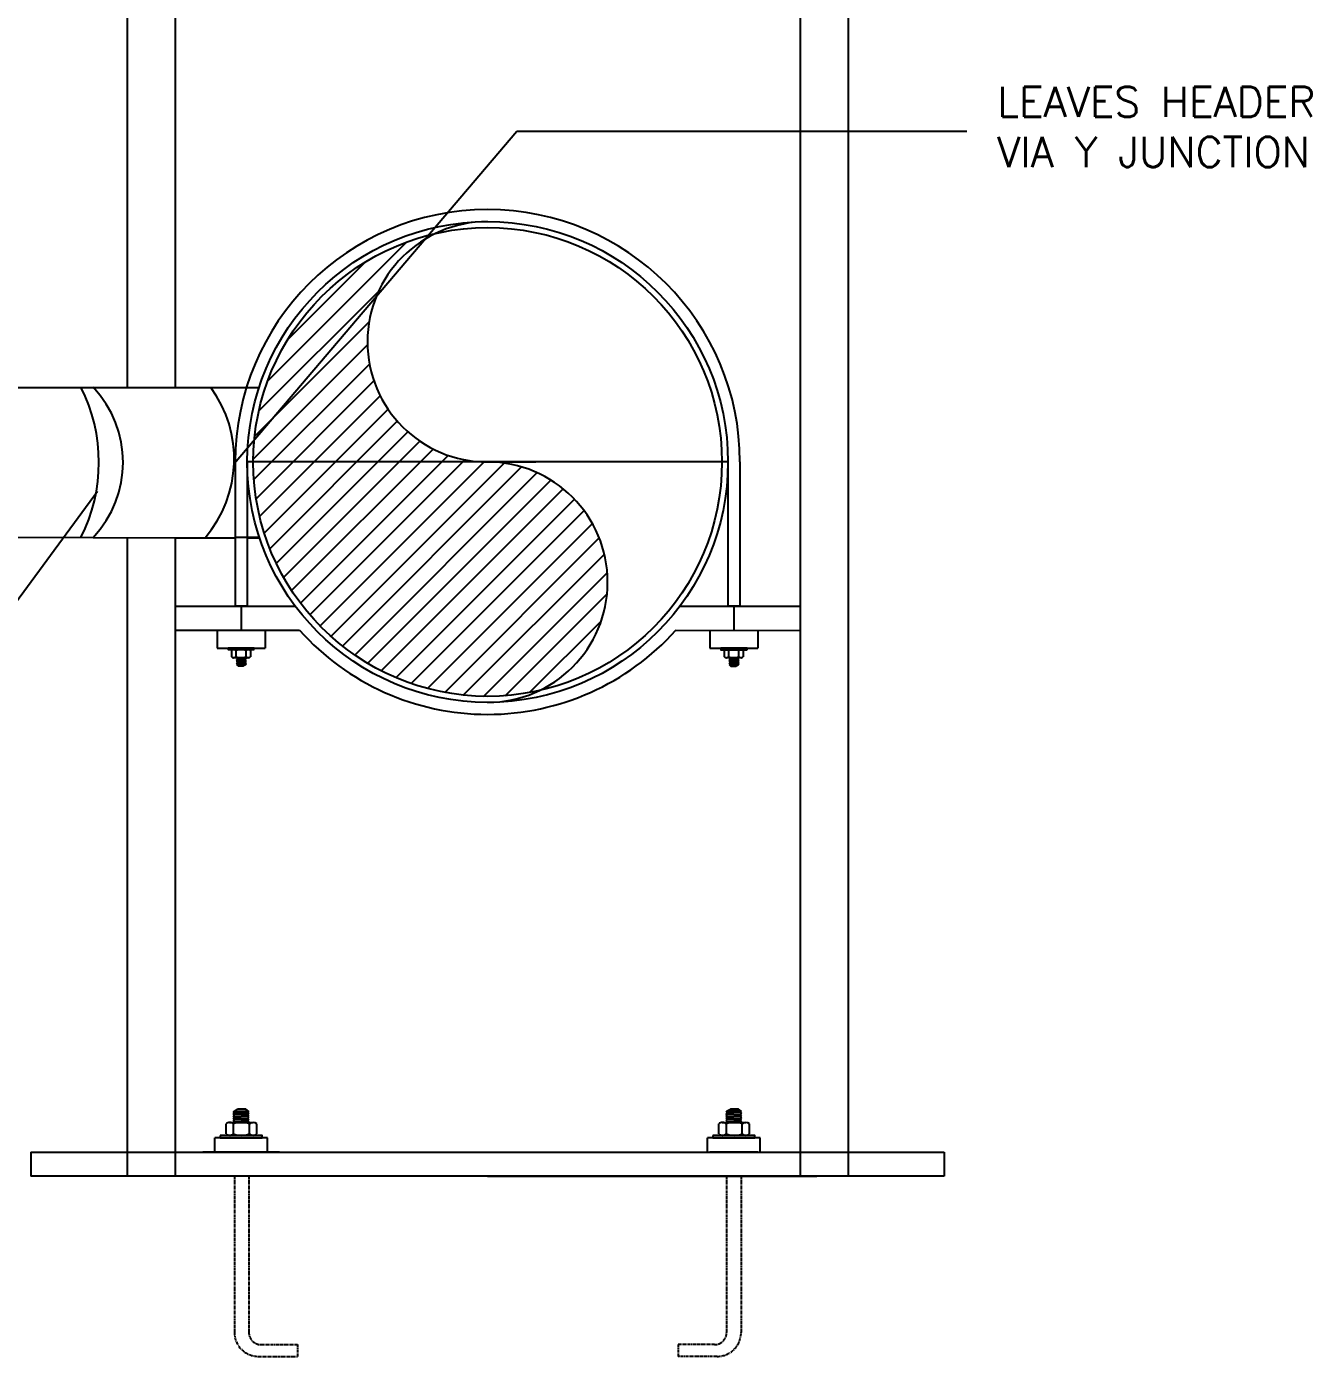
# Model space of a CAD drawing. Header units: inches. Extents: x 51172 to 63334, y -27893 to -10796.
# Drawn here: x 62265 to 63334, y -16748 to -15642 of the extents above; entities that cross this region are included whole.
import ezdxf

# ---------------------------------------------------------------- set-up
doc = ezdxf.new("R2010")
doc.units = ezdxf.units.IN
doc.header["$MEASUREMENT"] = 0
doc.linetypes.add('CENTERX2', pattern=[4, 2.5, -0.5, 0.5, -0.5])
doc.layers.add('M-HVAC-PIPE-TEXT', color=2, linetype='Continuous', lineweight=25)
doc.styles.add('SIMS', font='simplex.shx')
doc.styles.get("Standard").update_dxf_attribs({"font": 'arial.ttf'})
doc.dimstyles.get("Standard").update_dxf_attribs({"dimtxt": 0.18, "dimasz": 0.18, "dimexe": 0.18, "dimexo": 0.0625, "dimgap": 0.09, "dimtad": 0, "dimtih": 1, "dimtoh": 1, "dimdec": 4, "dimzin": 0, "dimdsep": 46, "dimtxsty": 'Standard', "dimcen": 0.09, "dimadec": 0, "dimazin": 0, "dimtfac": 1, "dimtdec": 4, "dimtofl": 0, "dimtmove": 0, "dimatfit": 3, "dimfxl": 1, "dimtolj": 1, "dimtzin": 0, "dimarcsym": 0})

msp = doc.modelspace()

# ---------------------------------------------------------------- hatches: boundary and pattern name
h = msp.add_hatch()
h.set_pattern_fill('ANSI31', color=256, scale=100)
h.set_pattern_definition([(45, (-37071.097, -21163.08), (-8.8388348, 8.8388348), [])])
h.paths.add_polyline_path([(62692.2, -16194.1, 0.797755), (62648.8, -16003.9, -0.797722), (62605.5, -15813.8, 0.350006), (62453.9, -16003.9, 0.481449)])
h.paths.add_polyline_path([(62648.9, -15251, 0.414214), (62523.9, -15376, 0.414214), (62648.9, -15501, 1), (62648.9, -15376, -1)])
h.paths.add_polyline_path([(62648.9, -14873.1, 1), (62648.9, -14748.1, -1), (62648.9, -14623.1, 0.414214), (62523.9, -14748.1, 0.414214)])

# ---------------------------------------------------------------- linework, layer by layer
for p, q in [((62348.9, -14873.1), (62348.9, -15941.9)), ((62948.9, -14873.2), (62948.9, -16598.1)), ((62388.9, -14903.1), (62388.9, -15941.9)), ((62908.9, -14903.2), (62908.9, -16598.1)), ((62448.2, -15942), (62458.7, -15942)), ((62438.9, -16003.9), (62438.8, -16123.9)), ((62448.9, -16003.9), (62448.8, -16123.9)), ((62848.9, -16003.9), (62448.9, -16003.9)), ((62648.9, -16003.9), (62689, -16003.9)), ((62848.9, -16003.9), (62848.8, -16124)), ((62858.9, -16003.9), (62858.8, -16124)), ((62348.9, -16066.8), (62348.9, -16598.1)), ((62388.9, -16066.9), (62388.9, -16598.1)), ((62459, -16066.8), (62438.9, -16066.8)), ((62448.9, -16067.1), (62459.1, -16067.1)), ((62388.9, -16123.9), (62488.8, -16123.9)), ((62448.8, -16123.9), (62438.8, -16123.9)), ((62443.8, -16123.9), (62443.8, -16143.9)), ((62468.8, -16123.9), (62468.8, -16123.9)), ((62808.8, -16123.9), (62908.9, -16124)), ((62858.8, -16124), (62848.8, -16124)), ((62858.8, -16124), (62848.8, -16124)), ((62853.8, -16124), (62853.8, -16144)), ((62388.9, -16143.9), (62492.3, -16143.9)), ((62423.9, -16143.9), (62423.9, -16158.8)), ((62463.8, -16143.9), (62463.8, -16158.7)), ((62805.4, -16143.9), (62908.9, -16144)), ((62833.9, -16143.9), (62833.9, -16158.8)), ((62873.8, -16144), (62873.8, -16158.8)), ((62423.9, -16158.8), (62463.8, -16158.7)), ((62435.8, -16160.8), (62435.8, -16166)), ((62439.5, -16160.8), (62439.5, -16166)), ((62448, -16166), (62448, -16160.8)), ((62451.7, -16160.8), (62451.7, -16166)), ((62833.9, -16158.8), (62873.8, -16158.8)), ((62845.8, -16160.8), (62845.8, -16166)), ((62849.5, -16160.8), (62849.5, -16166)), ((62858, -16166), (62858, -16160.8)), ((62861.7, -16160.8), (62861.7, -16166)), ((62449.9, -16166.8), (62437.6, -16166.8)), ((62439.9, -16166.9), (62440, -16166.8)), ((62439.9, -16166.9), (62440.5, -16167.4)), ((62439.9, -16167.8), (62440.5, -16167.4)), ((62439.9, -16167.8), (62440.5, -16168.3)), ((62439.9, -16168.8), (62440.5, -16168.3)), ((62439.9, -16168.8), (62440.5, -16169.2)), ((62439.9, -16169.7), (62440.5, -16169.2)), ((62439.9, -16169.7), (62440.5, -16170.1)), ((62439.9, -16170.6), (62440.5, -16170.1)), ((62439.9, -16170.6), (62440.5, -16171.1)), ((62439.9, -16171.5), (62440.5, -16171.1)), ((62439.9, -16171.5), (62440.5, -16172)), ((62439.9, -16172.5), (62440.5, -16172)), ((62439.9, -16172.5), (62441.4, -16173.6)), ((62447.4, -16172.7), (62440.2, -16172.7)), ((62447.4, -16167.1), (62440.5, -16167.4)), ((62447.4, -16168), (62440.5, -16168.3)), ((62447.4, -16168.9), (62440.5, -16169.2)), ((62447.4, -16169.9), (62440.5, -16170.1)), ((62447.4, -16170.8), (62440.5, -16171.1)), ((62447.4, -16171.8), (62440.5, -16172)), ((62441.4, -16173.6), (62445.7, -16173.6)), ((62447.4, -16172.7), (62445.7, -16173.6)), ((62447.8, -16166.8), (62447.4, -16167.1)), ((62448, -16167.5), (62447.4, -16167.1)), ((62448, -16167.5), (62447.4, -16168)), ((62448, -16168.5), (62447.4, -16168)), ((62448, -16168.5), (62447.4, -16168.9)), ((62448, -16169.4), (62447.4, -16168.9)), ((62448, -16169.4), (62447.4, -16169.9)), ((62448, -16170.4), (62447.4, -16169.9)), ((62448, -16170.4), (62447.4, -16170.8)), ((62448, -16171.3), (62447.4, -16170.8)), ((62448, -16171.3), (62447.4, -16171.8)), ((62448, -16172.2), (62447.4, -16171.8)), ((62448, -16172.2), (62447.4, -16172.7)), ((62859.9, -16166.8), (62847.6, -16166.8)), ((62849.9, -16166.9), (62850, -16166.8)), ((62849.9, -16166.9), (62850.5, -16167.4)), ((62849.9, -16167.8), (62850.5, -16167.4)), ((62849.9, -16167.8), (62850.5, -16168.3)), ((62849.9, -16168.8), (62850.5, -16168.3)), ((62849.9, -16168.8), (62850.5, -16169.2)), ((62849.9, -16169.7), (62850.5, -16169.2)), ((62849.9, -16169.7), (62850.5, -16170.2)), ((62849.9, -16170.6), (62850.5, -16170.2)), ((62849.9, -16170.6), (62850.5, -16171.1)), ((62849.9, -16171.5), (62850.5, -16171.1)), ((62849.9, -16171.5), (62850.5, -16172)), ((62849.9, -16172.5), (62850.5, -16172)), ((62849.9, -16172.5), (62851.4, -16173.7)), ((62857.4, -16172.7), (62850.2, -16172.7)), ((62857.4, -16167.1), (62850.5, -16167.4)), ((62857.4, -16168), (62850.5, -16168.3)), ((62857.4, -16169), (62850.5, -16169.2)), ((62857.4, -16169.9), (62850.5, -16170.2)), ((62857.4, -16170.9), (62850.5, -16171.1)), ((62857.4, -16171.8), (62850.5, -16172)), ((62851.4, -16173.7), (62855.7, -16173.7)), ((62857.4, -16172.7), (62855.7, -16173.7)), ((62857.8, -16166.8), (62857.4, -16167.1)), ((62858, -16167.6), (62857.4, -16167.1)), ((62858, -16167.6), (62857.4, -16168)), ((62858, -16168.5), (62857.4, -16168)), ((62858, -16168.5), (62857.4, -16169)), ((62858, -16169.4), (62857.4, -16169)), ((62858, -16169.4), (62857.4, -16169.9)), ((62858, -16170.4), (62857.4, -16169.9)), ((62858, -16170.4), (62857.4, -16170.9)), ((62858, -16171.3), (62857.4, -16170.9)), ((62858, -16171.3), (62857.4, -16171.8)), ((62858, -16172.2), (62857.4, -16171.8)), ((62858, -16172.2), (62857.4, -16172.7)), ((62437.2, -16547.7), (62438.2, -16546.9)), ((62437.2, -16547.7), (62438.2, -16548.5)), ((62437.3, -16544.7), (62438.2, -16544)), ((62437.3, -16544.7), (62438.2, -16545.4)), ((62437.3, -16546.2), (62438.2, -16545.4)), ((62437.3, -16546.2), (62438.2, -16546.9)), ((62437.3, -16549.2), (62438.2, -16548.5)), ((62437.3, -16549.2), (62438.2, -16550)), ((62437.3, -16550.7), (62438.2, -16550)), ((62437.3, -16550.7), (62438.2, -16551.4)), ((62437.3, -16552.2), (62438.2, -16551.4)), ((62437.3, -16552.2), (62438.2, -16552.9)), ((62438.2, -16544), (62440.9, -16542.4)), ((62438.2, -16544), (62449.8, -16544)), ((62438.2, -16545.4), (62449.3, -16545.1)), ((62438.2, -16546.9), (62449.3, -16546.6)), ((62438.2, -16548.5), (62449.3, -16548)), ((62438.2, -16550), (62449.3, -16549.5)), ((62438.2, -16551.4), (62449.3, -16551)), ((62447.8, -16542.4), (62440.9, -16542.4)), ((62450.2, -16544.3), (62447.8, -16542.4)), ((62450.2, -16544.3), (62449.3, -16545.1)), ((62450.2, -16545.8), (62449.3, -16545.1)), ((62450.2, -16545.8), (62449.3, -16546.6)), ((62450.2, -16547.3), (62449.3, -16546.6)), ((62450.2, -16547.3), (62449.3, -16548)), ((62450.2, -16548.8), (62449.3, -16548)), ((62450.2, -16548.8), (62449.3, -16549.5)), ((62450.2, -16550.3), (62449.3, -16549.5)), ((62450.2, -16550.3), (62449.3, -16551)), ((62450.2, -16551.7), (62449.3, -16551)), ((62450.2, -16551.7), (62449.3, -16552.5)), ((62847.2, -16547.7), (62848.2, -16546.9)), ((62847.2, -16547.7), (62848.2, -16548.5)), ((62847.3, -16544.7), (62848.2, -16543.9)), ((62847.3, -16544.7), (62848.2, -16545.4)), ((62847.3, -16546.2), (62848.2, -16545.4)), ((62847.3, -16546.2), (62848.2, -16546.9)), ((62847.3, -16549.2), (62848.2, -16548.5)), ((62847.3, -16549.2), (62848.2, -16549.9)), ((62847.3, -16550.7), (62848.2, -16549.9)), ((62847.3, -16550.7), (62848.2, -16551.4)), ((62847.3, -16552.2), (62848.2, -16551.4)), ((62847.3, -16552.2), (62848.2, -16552.9)), ((62848.2, -16543.9), (62850.9, -16542.4)), ((62848.2, -16543.9), (62859.8, -16543.9)), ((62848.2, -16545.4), (62859.3, -16545)), ((62848.2, -16546.9), (62859.3, -16546.5)), ((62848.2, -16548.5), (62859.3, -16548)), ((62848.2, -16549.9), (62859.3, -16549.5)), ((62848.2, -16551.4), (62859.3, -16551)), ((62857.8, -16542.4), (62850.9, -16542.4)), ((62860.2, -16544.3), (62857.8, -16542.4)), ((62860.2, -16544.3), (62859.3, -16545)), ((62860.2, -16545.8), (62859.3, -16545)), ((62860.2, -16545.8), (62859.3, -16546.5)), ((62860.2, -16547.3), (62859.3, -16546.5)), ((62860.2, -16547.3), (62859.3, -16548)), ((62860.2, -16548.8), (62859.3, -16548)), ((62860.2, -16548.8), (62859.3, -16549.5)), ((62860.2, -16550.2), (62859.3, -16549.5)), ((62860.2, -16550.2), (62859.3, -16551)), ((62860.2, -16551.7), (62859.3, -16551)), ((62860.2, -16551.7), (62859.3, -16552.5)), ((62431.3, -16563), (62431.3, -16554.7)), ((62434.2, -16553.4), (62453.8, -16553.4)), ((62437.3, -16554.7), (62437.3, -16563)), ((62437.6, -16553.4), (62438.2, -16552.9)), ((62438.2, -16552.9), (62449.3, -16552.5)), ((62450.2, -16553.2), (62449.3, -16552.5)), ((62450.2, -16553.2), (62450, -16553.4)), ((62450.9, -16563), (62450.9, -16554.7)), ((62456.8, -16563), (62456.8, -16554.7)), ((62841.3, -16562.9), (62841.3, -16554.6)), ((62844.1, -16553.4), (62863.8, -16553.4)), ((62847.3, -16554.6), (62847.3, -16562.9)), ((62847.6, -16553.4), (62848.2, -16552.9)), ((62848.2, -16552.9), (62859.3, -16552.5)), ((62860.2, -16553.2), (62859.3, -16552.5)), ((62860.2, -16553.2), (62860, -16553.4)), ((62860.8, -16562.9), (62860.8, -16554.6)), ((62866.8, -16562.9), (62866.8, -16554.6)), ((62465.8, -16566.2), (62421.9, -16566.3)), ((62421.9, -16578.1), (62421.9, -16566.3)), ((62465.8, -16578.1), (62465.8, -16566.2)), ((62875.8, -16566.2), (62831.9, -16566.2)), ((62831.9, -16578.1), (62831.9, -16566.3)), ((62875.8, -16578.1), (62875.8, -16566.2)), ((62268.9, -16578.1), (63028.9, -16578.1)), ((62268.9, -16578.1), (62268.9, -16598.1)), ((62475.8, -16578.1), (62411.9, -16578.1)), ((62463.8, -16578.1), (62423.9, -16578.1)), ((62873.8, -16578.1), (62833.9, -16578.1)), ((63028.9, -16578.1), (63028.9, -16598.1)), ((63028.9, -16598.1), (62268.9, -16598.1)), ((62648.9, -16598.1), (62923, -16598.1))]:
    msp.add_line(p, q)
at = {"color": 5}
for p, q in [((62252.3, -15941.9), (62388.9, -15941.9)), ((62388.9, -15941.9), (62448.2, -15941.9)), ((62252.2, -16066.5), (62388.9, -16066.9)), ((62388.9, -16066.9), (62438.9, -16067))]:
    msp.add_line(p, q, dxfattribs=at)
at = {"linetype": 'CENTERX2'}
for p, q in [((62438.3, -16598.1), (62438.3, -16728.3)), ((62450.3, -16598.1), (62450.3, -16728.3)), ((62847.8, -16598.1), (62847.8, -16728.3)), ((62847.8, -16598.1), (62847.8, -16728.3)), ((62859.8, -16598.1), (62859.8, -16728.3)), ((62859.8, -16598.1), (62859.8, -16728.3)), ((62460.3, -16738.3), (62490.6, -16738.3)), ((62490.6, -16738.3), (62490.6, -16748.1)), ((62837.8, -16738.3), (62807.5, -16738.3)), ((62807.5, -16738.3), (62807.5, -16748.1)), ((62458.1, -16748.1), (62490.6, -16748.1)), ((62840, -16748.1), (62807.5, -16748.1))]:
    msp.add_line(p, q, dxfattribs=at)
for points in [[(62454.8, -16160), (62454.8, -16158.8), (62433, -16158.8), (62433, -16160)], [(62864.8, -16160.1), (62864.8, -16158.8), (62843, -16158.8), (62843, -16160.1)], [(62426.4, -16564.2), (62426.4, -16566.2), (62461.3, -16566.2), (62461.3, -16564.2)], [(62836.4, -16564.2), (62836.4, -16566.2), (62871.3, -16566.2), (62871.3, -16564.2)]]:
    msp.add_lwpolyline(points, close=True)
for radius in [200, 195]:
    msp.add_circle((62648.9, -16003.9), radius)
for centre, radius, start, end in [((62648.9, -16003.9), 210, 0, 180), ((62648.9, -15903.9), 100, 90, 270), ((62648.8, -16103.9), 100, 270.0141, 89.9953), ((62648.9, -16003.9), 210, 221.8079, 318.1873), ((62437.6, -16162.7), 2.62, 45.0088, 134.9912), ((62443.7, -16172), 12, 69.2913, 110.7087), ((62449.8, -16162.7), 2.62, 44.9141, 135.0859), ((62847.6, -16162.7), 2.62, 45.0088, 134.9912), ((62853.7, -16172.1), 12, 69.2913, 110.7087), ((62859.8, -16162.7), 2.62, 44.9141, 135.0859), ((62437.6, -16164.2), 2.62, 225.0088, 314.9912), ((62443.7, -16154.8), 12, 249.2913, 290.7087), ((62449.8, -16164.2), 2.62, 224.9141, 315.0859), ((62847.6, -16164.2), 2.62, 225.0088, 314.9912), ((62853.7, -16154.8), 12, 249.2913, 290.7087), ((62859.8, -16164.2), 2.62, 224.9141, 315.0859), ((62434.3, -16557.6), 4.19, 44.9141, 135.0859), ((62434.3, -16560), 4.19, 224.9141, 315.0859), ((62444.1, -16572.6), 19.2, 69.2913, 110.7087), ((62444.1, -16545), 19.2, 249.2913, 290.7087), ((62453.8, -16557.6), 4.19, 45.0088, 134.9912), ((62453.8, -16560), 4.19, 225.0088, 314.9912), ((62844.3, -16557.6), 4.19, 44.9141, 135.0859), ((62844.3, -16560), 4.19, 224.9141, 315.0859), ((62854.1, -16572.6), 19.2, 69.2913, 110.7087), ((62854.1, -16545), 19.2, 249.2913, 290.7087), ((62863.8, -16557.6), 4.19, 45.0088, 134.9912), ((62863.8, -16560), 4.19, 225.0088, 314.9912)]:
    msp.add_arc(centre, radius, start, end)
at = {"color": 5}
for centre, radius, start, end in [((62187.8, -16004.2), 137.7, 333.0258, 26.9742), ((62255, -16004.2), 90.6, 316.4006, 43.5994), ((62337, -16001.4), 101, 319.5599, 36.1399)]:
    msp.add_arc(centre, radius, start, end, dxfattribs=at)
at = {"linetype": 'CENTERX2'}
for centre, radius, start, end in [((62458.1, -16728.3), 19.8, 180, 270), ((62460.3, -16728.3), 10, 180, 270), ((62837.8, -16728.3), 10, 270, 0), ((62840, -16728.3), 19.8, 270, 0)]:
    msp.add_arc(centre, radius, start, end, dxfattribs=at)

# ---------------------------------------------------------------- texts
at = {"layer": 'M-HVAC-PIPE-TEXT', "color": 3, "insert": (63073, -15691.8, -422.2), "char_height": 25, "width": 363.999, "attachment_point": 1, "style": 'SIMS'}
msp.add_mtext('\\A1;LEAVES HEADER\\PVIA Y JUNCTION', dxfattribs=at)

# ---------------------------------------------------------------- leaders
at = {"color": 1}
for points in [[(62437.9, -16005.2), (62673.1, -15728.7), (63047.7, -15728.7)], [(62324.2, -16028.6, -422.2), (62110.2, -16319.4, -422.2), (62046, -16319.4, -422.2)]]:
    msp.add_leader(points, dimstyle='Standard', override={"dimscale": 1, "dimasz": 0.08, "dimtad": 0, "dimfxl": 0.009}, dxfattribs=at)

doc.saveas('drawing.dxf')
